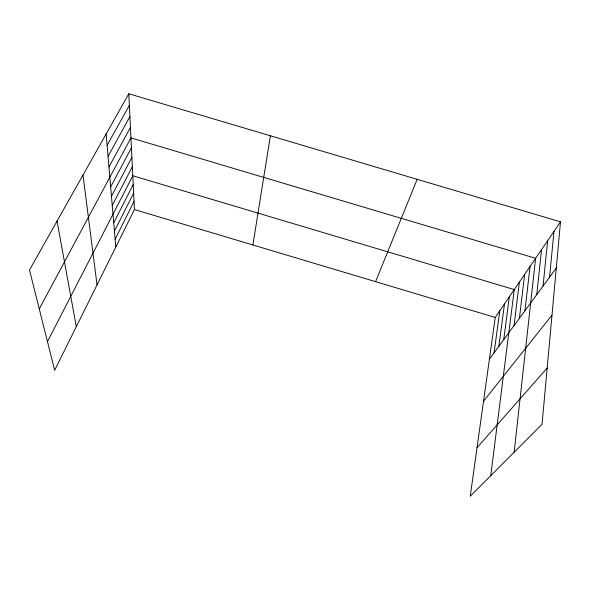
<?xml version="1.0" encoding="UTF-8"?>
<svg xmlns="http://www.w3.org/2000/svg" width="590" height="590" viewBox="0 0 590 590"><rect width="100%" height="100%" fill="white"/><g stroke="black" fill="none" stroke-linecap="round" stroke-linejoin="round"><path stroke-width="0.89" d="M560.5 221.84L542.04 424.284L470.252 496.227L495.246 317.457L560.5 221.84L128.797 93.773L29.5 269.991L54.649 370.306L134.431 209.546L128.797 93.773M549.563 277.16L553.973 231.405M543.051 286.032L547.653 240.661M536.76 294.617L541.539 249.622M514.141 452.242L535.617 258.302L130.943 137.883L39.265 308.931M524.952 310.709L530.041 266.474M519.414 318.276L524.628 274.402M514.038 325.606L519.377 282.101M490.733 475.702L514.274 289.579L132.787 175.754L47.466 341.647M503.749 339.626L509.318 296.844M498.838 346.33L504.494 303.909M494.059 352.85L499.804 310.775M252.896 244.975L270.39 135.781M375.572 281.666L417.167 179.323M115.124 239.23L134.041 201.448M114.438 231.14L133.635 193.122M113.722 222.814L133.215 184.559M112.24 205.416L132.344 166.697M111.458 196.322L131.895 157.375M110.662 186.941L131.43 147.773M108.951 166.985L130.434 127.381M108.044 156.357L129.903 116.54M107.107 145.361L129.365 105.337M489.412 359.177L556.296 267.985M483.535 401.2L551.997 315.126M477.037 447.677L547.166 368.064M134.431 209.546L495.246 317.457M57.038 221.117L76.302 326.683M82.998 175.053L97.04 284.896M106.134 133.989L115.795 247.099"/></g></svg>
